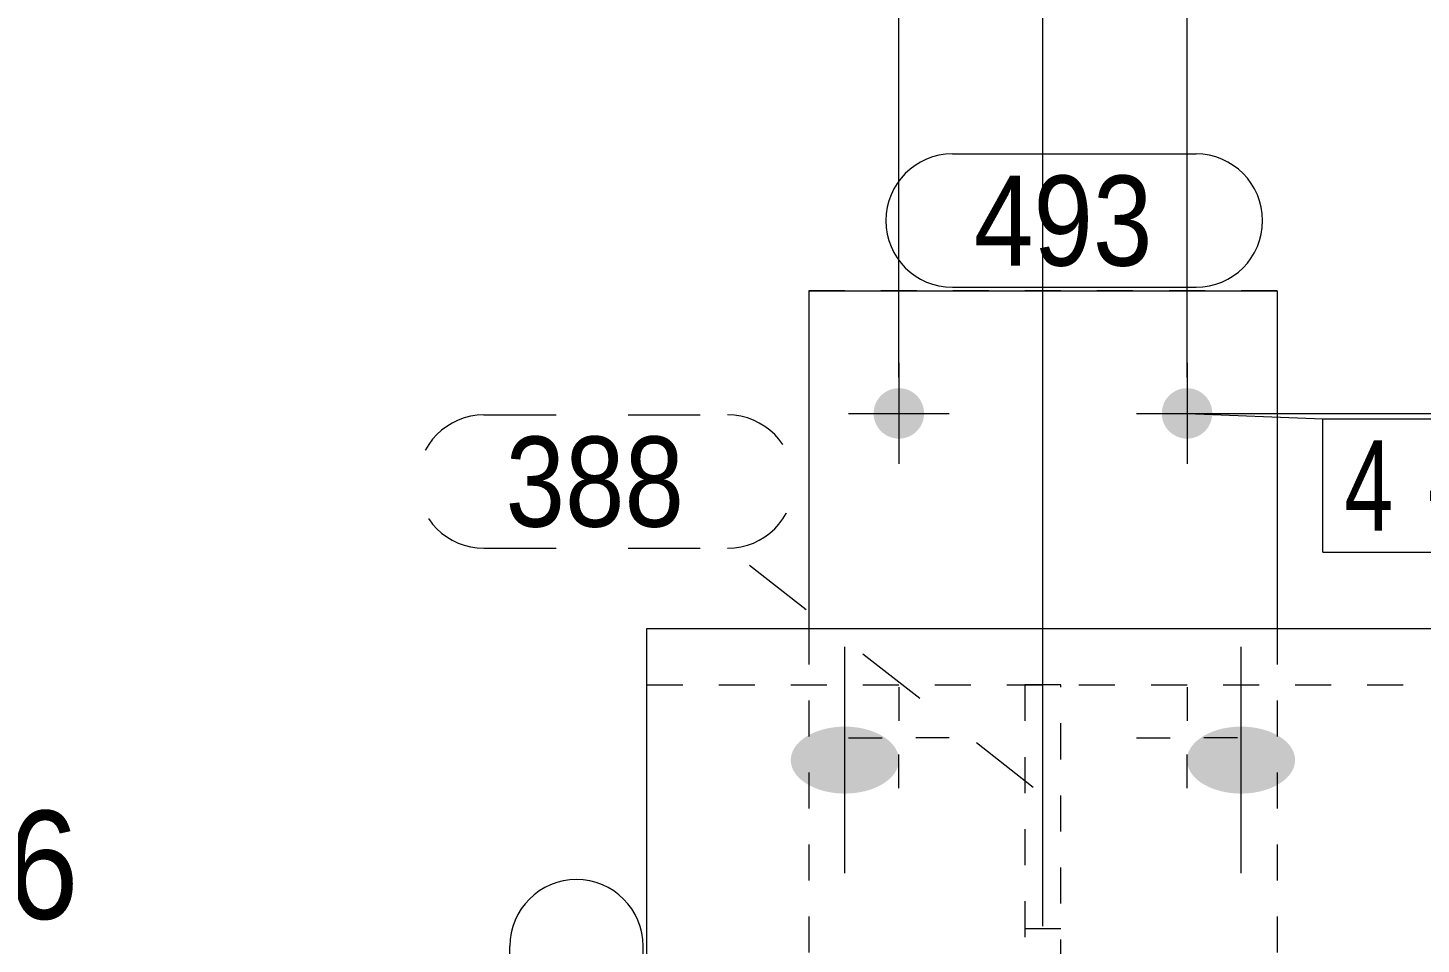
# Model space of a CAD drawing. Header units: millimetres. Extents: x 2 to 579, y 1 to 825.
# Drawn here: x 43.68 to 82.36, y 675.52 to 700.95 of the extents above; entities that cross this region are included whole.
import ezdxf

# ---------------------------------------------------------------- set-up
doc = ezdxf.new("R2010")
doc.units = ezdxf.units.MM
for name, pattern in [('XKITLINE00', [0]), ('XKITLINE01', [4, 1, -1, 1, -1]), ('XKITLINE02', [4, 2, -2])]:
    doc.linetypes.add(name, pattern=pattern)
for name, color, linetype, lineweight in [('Bolt', 3, 'Continuous', 0), ('BoltMark', 7, 'Continuous', 0), ('Dimensions', 7, 'Continuous', 0), ('Part', 2, 'Continuous', 0), ('PartMark', 7, 'Continuous', 0)]:
    doc.layers.add(name, color=color, linetype=linetype, lineweight=lineweight)
doc.styles.add('ARIAL', font='ARIAL.TTF')
doc.styles.add('ARIAL_NARROW', font='ARIALN.TTF')

# ---------------------------------------------------------------- blocks, each defined once
blk = doc.blocks.new('*A48')
at = {"layer": 'Bolt'}
for points in [[(66.326, 679.697), (66.289, 679.698), (66.252, 679.699), (66.216, 679.701), (66.179, 679.704), (66.143, 679.707), (66.106, 679.71), (66.07, 679.714), (66.034, 679.719), (65.998, 679.724), (65.963, 679.73), (65.927, 679.737), (65.892, 679.743), (65.857, 679.751), (65.823, 679.759), (65.789, 679.767), (65.755, 679.776), (65.721, 679.786), (65.688, 679.796), (65.656, 679.806), (65.623, 679.817), (65.592, 679.829), (65.56, 679.841), (65.529, 679.853), (65.499, 679.866), (65.469, 679.879), (65.44, 679.893), (65.411, 679.907), (65.383, 679.922), (65.355, 679.937), (65.328, 679.953), (65.302, 679.969), (65.276, 679.985), (65.251, 680.002), (65.227, 680.019), (65.203, 680.036), (65.18, 680.054), (65.158, 680.072), (65.136, 680.09), (65.116, 680.109), (65.095, 680.128), (65.076, 680.148), (65.058, 680.167), (65.04, 680.187), (65.023, 680.208), (65.007, 680.228), (64.991, 680.249), (64.977, 680.27), (64.963, 680.291), (64.95, 680.312), (64.938, 680.334), (64.927, 680.356), (64.917, 680.377), (64.908, 680.4), (64.899, 680.422), (64.892, 680.444), (64.885, 680.466), (64.879, 680.489), (64.874, 680.511), (64.87, 680.534), (64.867, 680.557), (64.865, 680.58), (64.863, 680.602), (64.863, 680.625), (64.863, 680.648), (64.865, 680.671), (64.867, 680.693), (64.87, 680.716), (64.874, 680.739), (64.879, 680.761), (64.885, 680.784), (64.892, 680.806), (64.899, 680.829), (64.908, 680.851), (64.917, 680.873), (64.927, 680.895), (64.938, 680.916), (64.95, 680.938), (64.963, 680.959), (64.977, 680.981), (64.991, 681.001), (65.007, 681.022), (65.023, 681.043), (65.04, 681.063), (65.058, 681.083), (65.076, 681.103), (65.095, 681.122), (65.116, 681.141), (65.136, 681.16), (65.158, 681.178), (65.18, 681.197), (65.203, 681.214), (65.227, 681.232), (65.251, 681.249), (65.276, 681.266), (65.302, 681.282), (65.328, 681.298), (65.355, 681.313), (65.383, 681.328), (65.411, 681.343), (65.44, 681.357), (65.469, 681.371), (65.499, 681.384), (65.529, 681.397), (65.56, 681.41), (65.592, 681.422), (65.623, 681.433), (65.656, 681.444), (65.688, 681.455), (65.721, 681.465), (65.755, 681.474), (65.789, 681.483), (65.823, 681.492), (65.857, 681.5), (65.892, 681.507), (65.927, 681.514), (65.963, 681.52), (65.998, 681.526), (66.034, 681.531), (66.07, 681.536), (66.106, 681.54), (66.143, 681.544), (66.179, 681.547), (66.216, 681.549), (66.252, 681.551), (66.289, 681.553), (66.326, 681.554), (66.363, 681.554), (66.4, 681.554), (66.436, 681.553), (66.473, 681.551), (66.51, 681.549), (66.546, 681.547), (66.583, 681.544), (66.619, 681.54), (66.655, 681.536), (66.691, 681.531), (66.727, 681.526), (66.763, 681.52), (66.798, 681.514), (66.833, 681.507), (66.868, 681.5), (66.903, 681.492), (66.937, 681.483), (66.971, 681.474), (67.004, 681.465), (67.037, 681.455), (67.07, 681.444), (67.102, 681.433), (67.134, 681.422), (67.165, 681.41), (67.196, 681.397), (67.226, 681.384), (67.256, 681.371), (67.286, 681.357), (67.314, 681.343), (67.342, 681.328), (67.37, 681.313), (67.397, 681.298), (67.423, 681.282), (67.449, 681.266), (67.474, 681.249), (67.499, 681.232), (67.522, 681.214), (67.545, 681.197), (67.568, 681.178), (67.589, 681.16), (67.61, 681.141), (67.63, 681.122), (67.649, 681.103), (67.668, 681.083), (67.686, 681.063), (67.703, 681.043), (67.719, 681.022), (67.734, 681.001), (67.749, 680.981), (67.762, 680.959), (67.775, 680.938), (67.787, 680.916), (67.798, 680.895), (67.808, 680.873), (67.818, 680.851), (67.826, 680.829), (67.834, 680.806), (67.841, 680.784), (67.846, 680.761), (67.851, 680.739), (67.855, 680.716), (67.859, 680.693), (67.861, 680.671), (67.862, 680.648), (67.863, 680.625), (67.862, 680.602), (67.861, 680.58), (67.859, 680.557), (67.855, 680.534), (67.851, 680.511), (67.846, 680.489), (67.841, 680.466), (67.834, 680.444), (67.826, 680.422), (67.818, 680.4), (67.808, 680.377), (67.798, 680.356), (67.787, 680.334), (67.775, 680.312), (67.762, 680.291), (67.749, 680.27), (67.734, 680.249), (67.719, 680.228), (67.703, 680.208), (67.686, 680.187), (67.668, 680.167), (67.649, 680.148), (67.63, 680.128), (67.61, 680.109), (67.589, 680.09), (67.568, 680.072), (67.545, 680.054), (67.522, 680.036), (67.499, 680.019), (67.474, 680.002), (67.449, 679.985), (67.423, 679.969), (67.397, 679.953), (67.37, 679.937), (67.342, 679.922), (67.314, 679.907), (67.286, 679.893), (67.256, 679.879), (67.226, 679.866), (67.196, 679.853), (67.165, 679.841), (67.134, 679.829), (67.102, 679.817), (67.07, 679.806), (67.037, 679.796), (67.004, 679.786), (66.971, 679.776), (66.937, 679.767), (66.903, 679.759), (66.868, 679.751), (66.833, 679.743), (66.798, 679.737), (66.763, 679.73), (66.727, 679.724), (66.691, 679.719), (66.655, 679.714), (66.619, 679.71), (66.583, 679.707), (66.546, 679.704), (66.51, 679.701), (66.473, 679.699), (66.436, 679.698), (66.4, 679.697), (66.363, 679.697)], [(77.326, 679.697), (77.289, 679.698), (77.252, 679.699), (77.216, 679.701), (77.179, 679.704), (77.143, 679.707), (77.106, 679.71), (77.07, 679.714), (77.034, 679.719), (76.998, 679.724), (76.963, 679.73), (76.927, 679.737), (76.892, 679.743), (76.857, 679.751), (76.823, 679.759), (76.789, 679.767), (76.755, 679.776), (76.721, 679.786), (76.688, 679.796), (76.656, 679.806), (76.623, 679.817), (76.592, 679.829), (76.56, 679.841), (76.529, 679.853), (76.499, 679.866), (76.469, 679.879), (76.44, 679.893), (76.411, 679.907), (76.383, 679.922), (76.355, 679.937), (76.328, 679.953), (76.302, 679.969), (76.276, 679.985), (76.251, 680.002), (76.227, 680.019), (76.203, 680.036), (76.18, 680.054), (76.158, 680.072), (76.136, 680.09), (76.116, 680.109), (76.095, 680.128), (76.076, 680.148), (76.058, 680.167), (76.04, 680.187), (76.023, 680.208), (76.007, 680.228), (75.991, 680.249), (75.977, 680.27), (75.963, 680.291), (75.95, 680.312), (75.938, 680.334), (75.927, 680.356), (75.917, 680.377), (75.908, 680.4), (75.899, 680.422), (75.892, 680.444), (75.885, 680.466), (75.879, 680.489), (75.874, 680.511), (75.87, 680.534), (75.867, 680.557), (75.865, 680.58), (75.863, 680.602), (75.863, 680.625), (75.863, 680.648), (75.865, 680.671), (75.867, 680.693), (75.87, 680.716), (75.874, 680.739), (75.879, 680.761), (75.885, 680.784), (75.892, 680.806), (75.899, 680.829), (75.908, 680.851), (75.917, 680.873), (75.927, 680.895), (75.938, 680.916), (75.95, 680.938), (75.963, 680.959), (75.977, 680.981), (75.991, 681.001), (76.007, 681.022), (76.023, 681.043), (76.04, 681.063), (76.058, 681.083), (76.076, 681.103), (76.095, 681.122), (76.116, 681.141), (76.136, 681.16), (76.158, 681.178), (76.18, 681.197), (76.203, 681.214), (76.227, 681.232), (76.251, 681.249), (76.276, 681.266), (76.302, 681.282), (76.328, 681.298), (76.355, 681.313), (76.383, 681.328), (76.411, 681.343), (76.44, 681.357), (76.469, 681.371), (76.499, 681.384), (76.529, 681.397), (76.56, 681.41), (76.592, 681.422), (76.623, 681.433), (76.656, 681.444), (76.688, 681.455), (76.721, 681.465), (76.755, 681.474), (76.789, 681.483), (76.823, 681.492), (76.857, 681.5), (76.892, 681.507), (76.927, 681.514), (76.963, 681.52), (76.998, 681.526), (77.034, 681.531), (77.07, 681.536), (77.106, 681.54), (77.143, 681.544), (77.179, 681.547), (77.216, 681.549), (77.252, 681.551), (77.289, 681.553), (77.326, 681.554), (77.363, 681.554), (77.4, 681.554), (77.436, 681.553), (77.473, 681.551), (77.51, 681.549), (77.546, 681.547), (77.583, 681.544), (77.619, 681.54), (77.655, 681.536), (77.691, 681.531), (77.727, 681.526), (77.763, 681.52), (77.798, 681.514), (77.833, 681.507), (77.868, 681.5), (77.903, 681.492), (77.937, 681.483), (77.971, 681.474), (78.004, 681.465), (78.037, 681.455), (78.07, 681.444), (78.102, 681.433), (78.134, 681.422), (78.165, 681.41), (78.196, 681.397), (78.226, 681.384), (78.256, 681.371), (78.286, 681.357), (78.314, 681.343), (78.342, 681.328), (78.37, 681.313), (78.397, 681.298), (78.423, 681.282), (78.449, 681.266), (78.474, 681.249), (78.499, 681.232), (78.522, 681.214), (78.545, 681.197), (78.568, 681.178), (78.589, 681.16), (78.61, 681.141), (78.63, 681.122), (78.649, 681.103), (78.668, 681.083), (78.686, 681.063), (78.703, 681.043), (78.719, 681.022), (78.734, 681.001), (78.749, 680.981), (78.762, 680.959), (78.775, 680.938), (78.787, 680.916), (78.798, 680.895), (78.808, 680.873), (78.818, 680.851), (78.826, 680.829), (78.834, 680.806), (78.841, 680.784), (78.846, 680.761), (78.851, 680.739), (78.855, 680.716), (78.859, 680.693), (78.861, 680.671), (78.862, 680.648), (78.863, 680.625), (78.862, 680.602), (78.861, 680.58), (78.859, 680.557), (78.855, 680.534), (78.851, 680.511), (78.846, 680.489), (78.841, 680.466), (78.834, 680.444), (78.826, 680.422), (78.818, 680.4), (78.808, 680.377), (78.798, 680.356), (78.787, 680.334), (78.775, 680.312), (78.762, 680.291), (78.749, 680.27), (78.734, 680.249), (78.719, 680.228), (78.703, 680.208), (78.686, 680.187), (78.668, 680.167), (78.649, 680.148), (78.63, 680.128), (78.61, 680.109), (78.589, 680.09), (78.568, 680.072), (78.545, 680.054), (78.522, 680.036), (78.499, 680.019), (78.474, 680.002), (78.449, 679.985), (78.423, 679.969), (78.397, 679.953), (78.37, 679.937), (78.342, 679.922), (78.314, 679.907), (78.286, 679.893), (78.256, 679.879), (78.226, 679.866), (78.196, 679.853), (78.165, 679.841), (78.134, 679.829), (78.102, 679.817), (78.07, 679.806), (78.037, 679.796), (78.004, 679.786), (77.971, 679.776), (77.937, 679.767), (77.903, 679.759), (77.868, 679.751), (77.833, 679.743), (77.798, 679.737), (77.763, 679.73), (77.727, 679.724), (77.691, 679.719), (77.655, 679.714), (77.619, 679.71), (77.583, 679.707), (77.546, 679.704), (77.51, 679.701), (77.473, 679.699), (77.436, 679.698), (77.4, 679.697), (77.363, 679.697)]]:
    blk.add_hatch(color=3, dxfattribs=at).paths.add_polyline_path(points, flags=17)
at = {"layer": 'Bolt', "color": 3, "linetype": 'XKITLINE00', "lineweight": 0}
for p, q in [((66.363, 677.484), (66.363, 683.766)), ((77.363, 677.484), (77.363, 683.766))]:
    blk.add_line(p, q, dxfattribs=at)
blk = doc.blocks.new('*A49')
at = {"layer": 'Bolt'}
blk.add_hatch(color=3, dxfattribs=at).paths.add_polyline_path([(68.562, 690.212), (68.559, 690.177), (68.555, 690.143), (68.549, 690.11), (68.542, 690.076), (68.533, 690.043), (68.522, 690.01), (68.509, 689.978), (68.496, 689.947), (68.48, 689.916), (68.463, 689.886), (68.445, 689.857), (68.425, 689.829), (68.404, 689.802), (68.381, 689.776), (68.358, 689.751), (68.333, 689.727), (68.307, 689.705), (68.28, 689.684), (68.252, 689.664), (68.223, 689.646), (68.193, 689.629), (68.162, 689.613), (68.131, 689.599), (68.099, 689.587), (68.066, 689.576), (68.033, 689.567), (67.999, 689.56), (67.965, 689.554), (67.931, 689.549), (67.897, 689.547), (67.863, 689.546), (67.828, 689.547), (67.794, 689.549), (67.76, 689.554), (67.726, 689.56), (67.693, 689.567), (67.66, 689.576), (67.627, 689.587), (67.595, 689.599), (67.563, 689.613), (67.533, 689.629), (67.503, 689.646), (67.474, 689.664), (67.446, 689.684), (67.419, 689.705), (67.393, 689.727), (67.368, 689.751), (67.344, 689.776), (67.322, 689.802), (67.3, 689.829), (67.281, 689.857), (67.262, 689.886), (67.245, 689.916), (67.23, 689.947), (67.216, 689.978), (67.204, 690.01), (67.193, 690.043), (67.184, 690.076), (67.176, 690.11), (67.17, 690.143), (67.166, 690.177), (67.164, 690.212), (67.163, 690.246), (67.164, 690.28), (67.166, 690.315), (67.17, 690.349), (67.176, 690.383), (67.184, 690.416), (67.193, 690.449), (67.204, 690.482), (67.216, 690.514), (67.23, 690.545), (67.245, 690.576), (67.262, 690.606), (67.281, 690.635), (67.3, 690.663), (67.322, 690.69), (67.344, 690.716), (67.368, 690.741), (67.393, 690.765), (67.419, 690.787), (67.446, 690.808), (67.474, 690.828), (67.503, 690.846), (67.533, 690.863), (67.563, 690.879), (67.595, 690.893), (67.627, 690.905), (67.66, 690.916), (67.693, 690.925), (67.726, 690.933), (67.76, 690.938), (67.794, 690.943), (67.828, 690.945), (67.863, 690.946), (67.897, 690.945), (67.931, 690.943), (67.965, 690.938), (67.999, 690.933), (68.033, 690.925), (68.066, 690.916), (68.099, 690.905), (68.131, 690.893), (68.162, 690.879), (68.193, 690.863), (68.223, 690.846), (68.252, 690.828), (68.28, 690.808), (68.307, 690.787), (68.333, 690.765), (68.358, 690.741), (68.381, 690.716), (68.404, 690.69), (68.425, 690.663), (68.445, 690.635), (68.463, 690.606), (68.48, 690.576), (68.496, 690.545), (68.509, 690.514), (68.522, 690.482), (68.533, 690.449), (68.542, 690.416), (68.549, 690.383), (68.555, 690.349), (68.559, 690.315), (68.562, 690.28), (68.563, 690.246)], flags=17)
at = {"layer": 'Bolt', "color": 3, "linetype": 'XKITLINE00', "lineweight": 0}
for p, q in [((67.863, 691.646), (67.863, 688.846)), ((66.463, 690.246), (69.263, 690.246)), ((67.863, 682.646), (67.863, 681.714)), ((66.463, 681.246), (67.395, 681.246)), ((69.263, 681.246), (68.33, 681.246)), ((67.863, 679.846), (67.863, 680.778))]:
    blk.add_line(p, q, dxfattribs=at)
blk = doc.blocks.new('*A50')
at = {"layer": 'Bolt'}
blk.add_hatch(color=3, dxfattribs=at).paths.add_polyline_path([(76.562, 690.212), (76.559, 690.177), (76.555, 690.143), (76.549, 690.11), (76.542, 690.076), (76.533, 690.043), (76.522, 690.01), (76.509, 689.978), (76.496, 689.947), (76.48, 689.916), (76.463, 689.886), (76.445, 689.857), (76.425, 689.829), (76.404, 689.802), (76.381, 689.776), (76.358, 689.751), (76.333, 689.727), (76.307, 689.705), (76.28, 689.684), (76.252, 689.664), (76.223, 689.646), (76.193, 689.629), (76.162, 689.613), (76.131, 689.599), (76.099, 689.587), (76.066, 689.576), (76.033, 689.567), (75.999, 689.56), (75.965, 689.554), (75.931, 689.549), (75.897, 689.547), (75.863, 689.546), (75.828, 689.547), (75.794, 689.549), (75.76, 689.554), (75.726, 689.56), (75.693, 689.567), (75.66, 689.576), (75.627, 689.587), (75.595, 689.599), (75.563, 689.613), (75.533, 689.629), (75.503, 689.646), (75.474, 689.664), (75.446, 689.684), (75.419, 689.705), (75.393, 689.727), (75.368, 689.751), (75.344, 689.776), (75.322, 689.802), (75.3, 689.829), (75.281, 689.857), (75.262, 689.886), (75.245, 689.916), (75.23, 689.947), (75.216, 689.978), (75.204, 690.01), (75.193, 690.043), (75.184, 690.076), (75.176, 690.11), (75.17, 690.143), (75.166, 690.177), (75.164, 690.212), (75.163, 690.246), (75.164, 690.28), (75.166, 690.315), (75.17, 690.349), (75.176, 690.383), (75.184, 690.416), (75.193, 690.449), (75.204, 690.482), (75.216, 690.514), (75.23, 690.545), (75.245, 690.576), (75.262, 690.606), (75.281, 690.635), (75.3, 690.663), (75.322, 690.69), (75.344, 690.716), (75.368, 690.741), (75.393, 690.765), (75.419, 690.787), (75.446, 690.808), (75.474, 690.828), (75.503, 690.846), (75.533, 690.863), (75.563, 690.879), (75.595, 690.893), (75.627, 690.905), (75.66, 690.916), (75.693, 690.925), (75.726, 690.933), (75.76, 690.938), (75.794, 690.943), (75.828, 690.945), (75.863, 690.946), (75.897, 690.945), (75.931, 690.943), (75.965, 690.938), (75.999, 690.933), (76.033, 690.925), (76.066, 690.916), (76.099, 690.905), (76.131, 690.893), (76.162, 690.879), (76.193, 690.863), (76.223, 690.846), (76.252, 690.828), (76.28, 690.808), (76.307, 690.787), (76.333, 690.765), (76.358, 690.741), (76.381, 690.716), (76.404, 690.69), (76.425, 690.663), (76.445, 690.635), (76.463, 690.606), (76.48, 690.576), (76.496, 690.545), (76.509, 690.514), (76.522, 690.482), (76.533, 690.449), (76.542, 690.416), (76.549, 690.383), (76.555, 690.349), (76.559, 690.315), (76.562, 690.28), (76.563, 690.246)], flags=17)
at = {"layer": 'Bolt', "color": 3, "linetype": 'XKITLINE00', "lineweight": 0}
for p, q in [((75.863, 691.646), (75.863, 688.846)), ((74.463, 690.246), (77.263, 690.246)), ((75.863, 682.646), (75.863, 681.714)), ((74.463, 681.246), (75.395, 681.246)), ((77.263, 681.246), (76.33, 681.246)), ((75.863, 679.846), (75.863, 680.778))]:
    blk.add_line(p, q, dxfattribs=at)
blk = doc.blocks.new('*A61')
at = {"layer": 'Part', "color": 2, "linetype": 'XKITLINE00', "lineweight": 0}
for p, q in [((60.863, 600.369), (60.863, 684.281)), ((60.863, 684.281), (82.863, 684.281))]:
    blk.add_line(p, q, dxfattribs=at)
at = {"layer": 'Part', "color": 7, "linetype": 'XKITLINE01', "lineweight": 0}
blk.add_line((60.863, 682.71), (82.863, 682.71), dxfattribs=at)
blk = doc.blocks.new('*A63')
at = {"layer": 'Part', "color": 2, "linetype": 'XKITLINE00', "lineweight": 0}
for p, q in [((65.363, 693.646), (65.363, 684.281)), ((65.363, 693.646), (78.363, 693.646)), ((78.363, 693.646), (78.363, 684.281))]:
    blk.add_line(p, q, dxfattribs=at)
at = {"layer": 'Part', "color": 7, "linetype": 'XKITLINE01', "lineweight": 0}
for p, q in [((78.363, 693.646), (65.363, 693.646)), ((65.363, 684.281), (65.363, 668.646)), ((78.363, 684.281), (78.363, 668.646)), ((78.363, 668.646), (65.363, 668.646)), ((65.363, 668.646), (78.363, 668.646))]:
    blk.add_line(p, q, dxfattribs=at)
blk = doc.blocks.new('*A64')
at = {"layer": 'Part', "color": 7, "linetype": 'XKITLINE01', "lineweight": 0}
for p, q in [((71.363, 682.71), (71.363, 668.646)), ((72.363, 682.71), (71.363, 682.71)), ((72.363, 668.646), (72.363, 682.71)), ((71.363, 675.947), (72.363, 675.947)), ((71.363, 673.518), (72.363, 673.518)), ((71.363, 668.646), (72.363, 668.646)), ((72.363, 668.646), (71.363, 668.646))]:
    blk.add_line(p, q, dxfattribs=at)
blk = doc.blocks.new('*A205')
at = {"layer": 'PartMark', "color": 7, "linetype": 'XKITLINE02', "lineweight": 0}
for p, q in [((56.344, 690.203), (63.107, 690.203)), ((56.344, 686.503), (63.107, 686.503)), ((71.592, 679.868), (63.107, 686.503))]:
    blk.add_line(p, q, dxfattribs=at)
for centre, start, end in [((56.344, 688.353), 90, 270), ((63.107, 688.353), 270, 90)]:
    blk.add_arc(centre, 1.85, start, end, dxfattribs=at)
at = {"layer": 'PartMark', "color": 3, "style": 'ARIAL', "width": 0.85}
blk.add_text('388', height=2.5, dxfattribs=at).set_placement((56.944, 687.103))
blk = doc.blocks.new('*A206')
at = {"layer": 'PartMark', "color": 7, "linetype": 'XKITLINE00', "lineweight": 0}
for p, q in [((69.35, 697.446), (76.113, 697.446)), ((69.35, 693.746), (76.113, 693.746))]:
    blk.add_line(p, q, dxfattribs=at)
for centre, start, end in [((69.35, 695.596), 90, 270), ((76.113, 695.596), 270, 90)]:
    blk.add_arc(centre, 1.85, start, end, dxfattribs=at)
at = {"layer": 'PartMark', "color": 3, "style": 'ARIAL', "width": 0.85}
blk.add_text('493', height=2.5, dxfattribs=at).set_placement((69.95, 694.346))
blk = doc.blocks.new('*A208')
at = {"layer": 'PartMark', "color": 7, "linetype": 'XKITLINE00', "lineweight": 0}
for p, q in [((57.063, 668.698), (57.063, 675.46)), ((60.763, 668.698), (60.763, 675.46))]:
    blk.add_line(p, q, dxfattribs=at)
for centre, start, end in [((58.913, 675.46), 0, 180), ((58.913, 668.698), 180, 0)]:
    blk.add_arc(centre, 1.85, start, end, dxfattribs=at)
at = {"layer": 'PartMark', "color": 3, "style": 'ARIAL', "width": 0.85}
blk.add_text('234', height=2.5, rotation=90.0002, dxfattribs=at).set_placement((60.163, 669.298))
blk = doc.blocks.new('*A216')
at = {"layer": 'Dimensions', "color": 7, "linetype": 'XKITLINE00', "lineweight": 0}
for p, q in [((111.014, 691.095), (112.711, 689.398)), ((76.863, 690.246), (114.263, 690.246)), ((111.863, 675.018), (111.863, 690.246)), ((111.014, 675.867), (112.711, 674.169)), ((82.863, 675.018), (114.263, 675.018))]:
    blk.add_line(p, q, dxfattribs=at)
at = {"layer": 'Dimensions', "color": 3}
for p in [(111.863, 690.246), (111.863, 675.018)]:
    blk.add_point(p, dxfattribs=at)
at = {"layer": 'Dimensions', "color": 3, "style": 'ARIAL', "width": 0.85}
blk.add_text('9108', height=3, dxfattribs=at).set_placement((101.662, 691.446))
blk.add_text('152', height=3, rotation=90.0002, dxfattribs=at).set_placement((110.513, 679.294))
blk = doc.blocks.new('*A221')
at = {"layer": 'Dimensions', "color": 7, "linetype": 'XKITLINE00', "lineweight": 0}
for p, q in [((35.014, 675.867), (36.711, 674.169)), ((60.863, 675.018), (33.013, 675.018)), ((35.863, 636.562), (35.863, 675.018)), ((35.014, 637.41), (36.711, 635.713)), ((55.413, 636.562), (33.013, 636.562))]:
    blk.add_line(p, q, dxfattribs=at)
at = {"layer": 'Dimensions', "color": 3}
for p in [(35.863, 675.018), (35.863, 636.562)]:
    blk.add_point(p, dxfattribs=at)
at = {"layer": 'Dimensions', "color": 3, "style": 'ARIAL', "width": 0.85}
blk.add_text('8956', height=3, dxfattribs=at).set_placement((37.163, 676.218))
blk.add_text('385', height=3, rotation=90.0002, dxfattribs=at).set_placement((34.513, 652.452))
blk = doc.blocks.new('*A228')
at = {"layer": 'Dimensions', "color": 7, "linetype": 'XKITLINE00', "lineweight": 0}
for p, q in [((67.863, 691.246), (67.863, 711.089)), ((71.863, 676.018), (71.863, 711.089)), ((68.711, 709.087), (67.014, 707.39)), ((72.711, 709.087), (71.014, 707.39)), ((67.863, 708.239), (71.863, 708.239))]:
    blk.add_line(p, q, dxfattribs=at)
at = {"layer": 'Dimensions', "color": 3}
for p in [(67.863, 708.239), (71.863, 708.239)]:
    blk.add_point(p, dxfattribs=at)
at = {"layer": 'Dimensions', "color": 3, "style": 'ARIAL', "width": 0.85}
blk.add_text('40', height=3, dxfattribs=at).set_placement((67.638, 709.589))
blk = doc.blocks.new('*A229')
at = {"layer": 'Dimensions', "color": 7, "linetype": 'XKITLINE00', "lineweight": 0}
for p, q in [((71.863, 676.018), (71.863, 710.639)), ((75.863, 691.246), (75.863, 710.639)), ((72.711, 709.087), (71.014, 707.39)), ((76.711, 709.087), (75.014, 707.39)), ((71.863, 708.239), (75.863, 708.239))]:
    blk.add_line(p, q, dxfattribs=at)
at = {"layer": 'Dimensions', "color": 3}
for p in [(71.863, 708.239), (75.863, 708.239)]:
    blk.add_point(p, dxfattribs=at)
at = {"layer": 'Dimensions', "color": 3, "style": 'ARIAL', "width": 0.85}
blk.add_text('40', height=3, dxfattribs=at).set_placement((71.638, 703.889))
blk = doc.blocks.new('*A231')
at = {"layer": 'BoltMark', "color": 7, "linetype": 'XKITLINE00', "lineweight": 0}
for p, q in [((75.863, 690.246), (79.631, 690.096)), ((79.631, 690.096), (89.319, 690.096)), ((79.631, 686.396), (79.631, 690.096)), ((89.319, 686.396), (89.319, 690.096)), ((79.631, 686.396), (89.319, 686.396))]:
    blk.add_line(p, q, dxfattribs=at)
at = {"layer": 'BoltMark', "color": 3, "style": 'ARIAL_NARROW', "width": 0.85}
for s, p in [('4', (80.231, 686.996)), ('?14', (84.16, 686.996)), ('-', (82.5, 686.996))]:
    blk.add_text(s, height=2.5, dxfattribs=at).set_placement(p)

msp = doc.modelspace()

# ---------------------------------------------------------------- block references
at = {"lineweight": 0}
for name in ['*A228', '*A229', '*A206', '*A216', '*A63', '*A49', '*A50', '*A205', '*A231', '*A61', '*A48', '*A64', '*A221', '*A208']:
    msp.add_blockref(name, (0, 0), dxfattribs=at)

doc.saveas('drawing.dxf')
